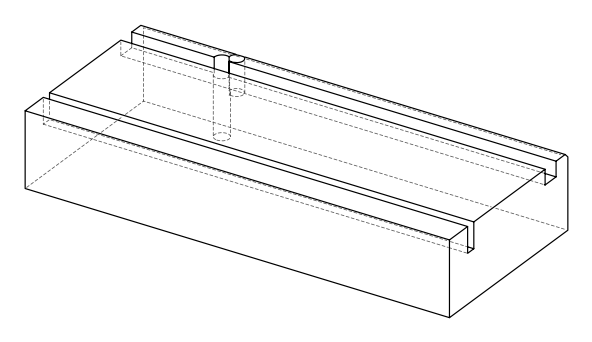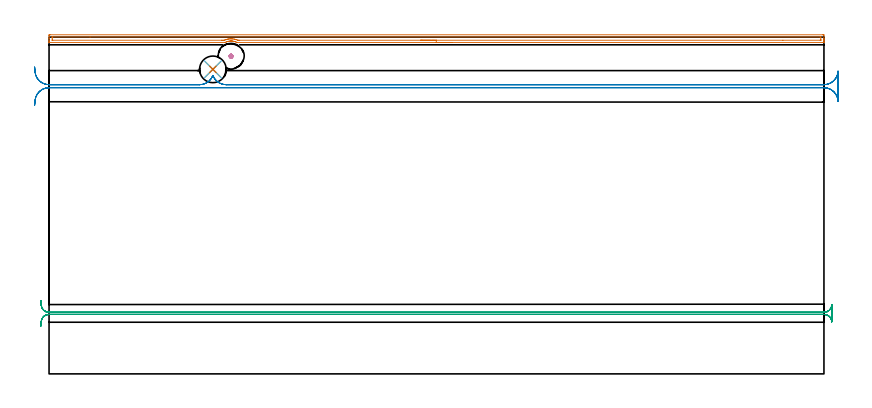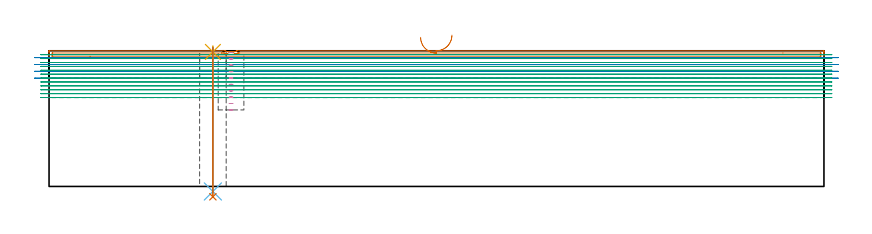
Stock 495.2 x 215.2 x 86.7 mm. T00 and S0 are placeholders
(PLAN: 7 operations, 6 tool changes, 43.1 min)
(1 AREA_MILL | FG_CHAMFER_SURFACE | UGT0205_001 | 8.11 min | 5945 mm3)
(2 MILL_RECTANGULAR_SLOT | SLOT_RECTANGULAR | UGT0201_100 | Follow Part, ap 4.5, ae 75% | 8.66 min | 173888 mm3)
(3 MILL_RECTANGULAR_SLOT_1 | SLOT_RECTANGULAR_1 | NXT0201_013 | Follow Part, ap 2.5, ae 75% | 25.05 min | 167234 mm3)
(4 MILL_BLIND_HOLE_FROM_SOLID_MATERIAL | STEP1POCKET | UGT0201_132 | Spiral | 0.46 min | 7947 mm3)
(5 SPOT_DRILL | STEP1HOLE | NXT0321_9005460120000 | 0.03 min | 0 mm3)
(6 DRILL_THROUGH_HOLE_INTO_CENTER | STEP1HOLE | NXT0301_065 | 0.37 min | 4740 mm3)
(7 DRILL_TO_ENLARGE_THROUGH_HOLE | STEP1HOLE | UGT0301_044 | 0.38 min | 11347 mm3)
(TOOL UGT0205_001 | Chamfer Mill 20 x 3 x 45 deg. | D20 FL50 Z2)
(TOOL UGT0201_100 | End Mill 18 mm | D18 FL22 Z2)
(TOOL NXT0201_013 | ENDMILL 10mm | D10 FL30 Z4)
(TOOL UGT0201_132 | Carbide End Mill 14.0 | D14 FL30 Z4)
(TOOL NXT0321_9005460120000 | NC Spot Drill, 142deg, 12mm, Carbide, Uncoated | D12 PA142 FL30 Z2)
(TOOL NXT0301_065 | Carbide Drill 9.4mm [860.1-0940-075A1-MM 2214] | D9.4 PA140 FL98 Z2)
(TOOL UGT0301_044 | Twist Drill 17 mm | D17 PA118 FL125 Z2)
(OP 1 AREA_MILL)
G17 G21 G94 G90
T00 M6
G54
G17 G0 G90 X257.461 Y211.8 S1061 M3
G43 Z96.7 H0
G94 G1 X257.423 Z95.828 F250.
X257.309 Z94.963
X257.12 Z94.112
X256.858 Z93.28
X256.524 Z92.474
X256.121 Z91.7
X255.653 Z90.964
X255.122 Z90.272
X254.532 Z89.629
X253.889 Z89.04
X253.197 Z88.508
X252.461 Z88.04
X251.687 Z87.637
X250.881 Z87.303
X250.049 Z87.041
X249.198 Z86.852
X248.333 Z86.738
X247.461 Z86.7
X120.312
X120.025 Y211.804 Z86.689
X119.912 Y211.858 Z86.637
X119.838 Y211.891 Z86.606
X119.468 Y212.056 Z86.444
X119.024 Y212.223 Z86.273
X118.575 Y212.369 Z86.129
X118.13 Y212.484 Z86.014
X118.079 Y212.494 Z86.003
X117.682 Y212.575 Z85.924
X117.237 Y212.638 Z85.857
X117.035 Y212.657 Z85.841
X116.939 Y212.664 Z85.832
X116.79 Y212.675 Z85.816
X116.739 Y212.676 Z85.813
X116.55 Y212.682 Z85.807
X116.522 Y212.683 Z85.806
X116.449 Y212.688
X116.367 Y212.69 Z85.802
X116.343 Y212.691
X116.316 Y212.69
X116.276 Y212.689 Z85.801
X116.126 Y212.686 Z85.808
X115.897 Y212.68 Z85.814
X115.846 Y212.676 Z85.817
X115.778 Y212.671 Z85.823
X115.45 Y212.647 Z85.852
X115.069 Y212.597 Z85.902
X115.004 Y212.588 Z85.911
X114.556 Y212.503 Z85.994
X114.111 Y212.395 Z86.104
X113.662 Y212.256 Z86.243
X113.218 Y212.09 Z86.409
X112.691 Y211.858 Z86.637
X112.562 Y211.804 Z86.69
X112.273 Y211.8 Z86.7
X0.17
X0.01 Y211.803 Z86.688
X0.002 Y211.904 Z86.588
X0. Y212.011 Z86.488
Y212.285 Z86.214
Y212.946 Z85.548
Y214.146 Z84.351
Y214.685 Z83.809
Y216.153 Z82.342
X0.003 Y216.423 Z82.073
X0.01 Y216.694 Z81.802
X0.333 Y216.698 Z81.8
X0.617 Y216.7
X494.583
X494.867 Y216.698
X495.19 Y216.693 Z81.803
X495.2 Y216.423 Z82.073
Y214.685 Z83.809
Y214.146 Z84.35
Y213.815 Z84.68
Y213.277 Z85.219
Y212.946 Z85.548
Y212.285 Z86.214
Y212.011 Z86.488
X495.198 Y211.904 Z86.588
X495.19 Y211.803 Z86.688
X495.03 Y211.8 Z86.7
X247.461
Y213.214 Z85.286
X121.823
X121.205 Y213.215 Z85.285
X120.927 Y213.217 Z85.283
X120.624 Y213.221 Z85.279
X120.312 Y213.335 Z85.165
X119.678 Y213.563 Z84.937
X119.419 Y213.645 Z84.855
X118.796 Y213.815 Z84.685
X118.525 Y213.874 Z84.626
X118.45 Y213.889 Z84.611
X117.632 Y214.019 Z84.481
X117.397 Y214.044 Z84.456
X116.739 Y214.09 Z84.41
X116.446 Y214.1 Z84.4
X115.846 Y214.09 Z84.41
X115.58 Y214.074 Z84.426
X114.952 Y214.014 Z84.486
X114.773 Y213.99 Z84.51
X114.059 Y213.871 Z84.629
X114.011 Y213.862 Z84.638
X113.803 Y213.815 Z84.685
X113.299 Y213.686 Z84.814
X113.262 Y213.675 Z84.825
X113.218 Y213.662 Z84.838
X113.166 Y213.645 Z84.855
X112.634 Y213.464 Z85.036
X112.273 Y213.331 Z85.169
X111.988 Y213.224 Z85.276
X111.379 Y213.217 Z85.283
X111.103 Y213.215 Z85.285
X110.486 Y213.214 Z85.286
X110.211
X2.403 Y213.215 Z85.285
X2.126 Y213.216 Z85.284
X2.044 Y213.219 Z85.281
X2.011 Y213.221 Z85.279
X2.009 Y213.239 Z85.261
X2.002 Y213.336 Z85.164
X2. Y214.685 Z83.815
Y215.076 Z83.424
X2.003 Y215.207 Z83.293
X2.006 Y215.254 Z83.246
X2.01 Y215.277 Z83.223
X2.019 Y215.279 Z83.221
X2.094 Y215.282 Z83.218
X2.403 Y215.285 Z83.215
X26.213 Y215.286 Z83.214
X492.797 Y215.285 Z83.215
X493.074 Y215.284 Z83.216
X493.156 Y215.281 Z83.219
X493.189 Y215.279 Z83.221
X493.191 Y215.261 Z83.239
X493.198 Y215.164 Z83.336
X493.2 Y213.815 Z84.685
Y213.424 Z85.076
X493.197 Y213.293 Z85.207
X493.194 Y213.246 Z85.254
X493.19 Y213.223 Z85.277
X493.181 Y213.221 Z85.279
X493.106 Y213.218 Z85.282
X492.797 Y213.215 Z85.285
X468.987 Y213.214 Z85.286
X247.461
X246.59 Z85.324
X245.725 Z85.438
X244.873 Z85.627
X244.041 Z85.889
X243.235 Z86.223
X242.461 Z86.626
X241.725 Z87.094
X241.033 Z87.625
X240.39 Z88.215
X239.801 Z88.858
X239.27 Z89.55
X238.801 Z90.286
X238.398 Z91.06
X238.064 Z91.866
X237.802 Z92.698
X237.613 Z93.549
X237.499 Z94.414
X237.461 Z95.286
G0 Z96.7
M5
M2
(OP 2 MILL_RECTANGULAR_SLOT)
G17 G21 G94 G90
T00 M6
G54
G17 G0 G90 X-9.215 Y171.644 S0 M3
G43 Z96.7 H0
Z82.325
G94 G1 X-8.97 Y174.634 F250.
G2 X0. Y182.9 R9. F500.
G1 X495.2
G2 X504.19 Y174.324 R9.
G1 X504.2
Y193.376
X504.19
G2 X495.2 Y184.8 R9.
G1 X113.162
G2 X104.7 Y190.736 R9.
X96.238 Y184.8 R9.
G1 X0.
G2 X-8.97 Y193.066 R9.
G1 X-9.215 Y196.056 F250.
G0 Y171.644 Z77.95
G1 X-8.97 Y174.634
G2 X0. Y182.9 R9. F500.
G1 X495.2
G2 X504.19 Y174.324 R9.
G1 X504.2
Y193.376
X504.19
G2 X495.2 Y184.8 R9.
G1 X113.162
G2 X104.7 Y190.736 R9.
X96.238 Y184.8 R9.
G1 X0.
G2 X-8.97 Y193.066 R9.
G1 X-9.215 Y196.056 F250.
G0 Y171.644 Z73.575
G1 X-8.97 Y174.634
G2 X0. Y182.9 R9. F500.
G1 X495.2
G2 X504.19 Y174.324 R9.
G1 X504.2
Y193.376
X504.19
G2 X495.2 Y184.8 R9.
G1 X113.162
G2 X104.7 Y190.736 R9.
X96.238 Y184.8 R9.
G1 X0.
G2 X-8.97 Y193.066 R9.
G1 X-9.215 Y196.056 F250.
G0 Y171.644 Z69.2
G1 X-8.97 Y174.634
G2 X0. Y182.9 R9. F500.
G1 X495.2
G2 X504.19 Y174.324 R9.
G1 X504.2
Y193.376
X504.19
G2 X495.2 Y184.8 R9.
G1 X113.162
G2 X104.7 Y190.736 R9.
X96.238 Y184.8 R9.
G1 X0.
G2 X-8.97 Y193.066 R9.
G1 X-9.215 Y196.056 F250.
G0 Z96.7
M5
M2
(OP 3 MILL_RECTANGULAR_SLOT_1)
G17 G21 G94 G90
T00 M6
G54
G17 G0 G90 X-5.298 Y30.565 S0 M3
G43 Z96.7 H0
Z84.208
G94 G1 X-4.97 Y33.547 F250.
G2 X0. Y38. R5. F500.
G1 X495.2
G2 X500.19 Y33.316 R5.
G1 X500.2
Y43.984
X500.19
G2 X495.2 Y39.3 R5.
G1 X0.
G2 X-4.97 Y43.753 R5.
G1 X-5.298 Y46.735 F250.
G0 Y30.565 Z81.717
G1 X-4.97 Y33.547
G2 X0. Y38. R5. F500.
G1 X495.2
G2 X500.19 Y33.316 R5.
G1 X500.2
Y43.984
X500.19
G2 X495.2 Y39.3 R5.
G1 X0.
G2 X-4.97 Y43.753 R5.
G1 X-5.298 Y46.735 F250.
G0 Y30.565 Z79.225
G1 X-4.97 Y33.547
G2 X0. Y38. R5. F500.
G1 X495.2
G2 X500.19 Y33.316 R5.
G1 X500.2
Y43.984
X500.19
G2 X495.2 Y39.3 R5.
G1 X0.
G2 X-4.97 Y43.753 R5.
G1 X-5.298 Y46.735 F250.
G0 Y30.565 Z76.733
G1 X-4.97 Y33.547
G2 X0. Y38. R5. F500.
G1 X495.2
G2 X500.19 Y33.316 R5.
G1 X500.2
Y43.984
X500.19
G2 X495.2 Y39.3 R5.
G1 X0.
G2 X-4.97 Y43.753 R5.
G1 X-5.298 Y46.735 F250.
G0 Y30.565 Z74.242
G1 X-4.97 Y33.547
G2 X0. Y38. R5. F500.
G1 X495.2
G2 X500.19 Y33.316 R5.
G1 X500.2
Y43.984
X500.19
G2 X495.2 Y39.3 R5.
G1 X0.
G2 X-4.97 Y43.753 R5.
G1 X-5.298 Y46.735 F250.
G0 Y30.565 Z71.75
G1 X-4.97 Y33.547
G2 X0. Y38. R5. F500.
G1 X495.2
G2 X500.19 Y33.316 R5.
G1 X500.2
Y43.984
X500.19
G2 X495.2 Y39.3 R5.
G1 X0.
G2 X-4.97 Y43.753 R5.
G1 X-5.298 Y46.735 F250.
G0 Y30.565 Z69.258
G1 X-4.97 Y33.547
G2 X0. Y38. R5. F500.
G1 X495.2
G2 X500.19 Y33.316 R5.
G1 X500.2
Y43.984
X500.19
G2 X495.2 Y39.3 R5.
G1 X0.
G2 X-4.97 Y43.753 R5.
G1 X-5.298 Y46.735 F250.
G0 Y30.565 Z66.767
G1 X-4.97 Y33.547
G2 X0. Y38. R5. F500.
G1 X495.2
G2 X500.19 Y33.316 R5.
G1 X500.2
Y43.984
X500.19
G2 X495.2 Y39.3 R5.
G1 X0.
G2 X-4.97 Y43.753 R5.
G1 X-5.298 Y46.735 F250.
G0 Y30.565 Z64.275
G1 X-4.97 Y33.547
G2 X0. Y38. R5. F500.
G1 X495.2
G2 X500.19 Y33.316 R5.
G1 X500.2
Y43.984
X500.19
G2 X495.2 Y39.3 R5.
G1 X0.
G2 X-4.97 Y43.753 R5.
G1 X-5.298 Y46.735 F250.
G0 Y30.565 Z61.783
G1 X-4.97 Y33.547
G2 X0. Y38. R5. F500.
G1 X495.2
G2 X500.19 Y33.316 R5.
G1 X500.2
Y43.984
X500.19
G2 X495.2 Y39.3 R5.
G1 X0.
G2 X-4.97 Y43.753 R5.
G1 X-5.298 Y46.735 F250.
G0 Y30.565 Z59.292
G1 X-4.97 Y33.547
G2 X0. Y38. R5. F500.
G1 X495.2
G2 X500.19 Y33.316 R5.
G1 X500.2
Y43.984
X500.19
G2 X495.2 Y39.3 R5.
G1 X0.
G2 X-4.97 Y43.753 R5.
G1 X-5.298 Y46.735 F250.
G0 Y30.565 Z56.8
G1 X-4.97 Y33.547
G2 X0. Y38. R5. F500.
G1 X495.2
G2 X500.19 Y33.316 R5.
G1 X500.2
Y43.984
X500.19
G2 X495.2 Y39.3 R5.
G1 X0.
G2 X-4.97 Y43.753 R5.
G1 X-5.298 Y46.735 F250.
G0 Z96.7
M5
M2
(OP 4 MILL_BLIND_HOLE_FROM_SOLID_MATERIAL)
G17 G21 G94 G90
T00 M6
G54
G17 G0 G90 X116.3 Y203. S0 M3
G43 Z96.7 H0
Z85.62
G94 G3 X116.9 Y203.6 R0.6 F250.
X116.3 Y204.2 R0.6
X115.1 Y203. R1.2
X116.3 Y204.2 R-1.2
X115.7 Y203.6 R0.6
X116.3 Y203. R0.6
G0 Z81.54
G3 X116.9 Y203.6 R0.6
X116.3 Y204.2 R0.6
X115.1 Y203. R1.2
X116.3 Y204.2 R-1.2
X115.7 Y203.6 R0.6
X116.3 Y203. R0.6
G0 Z77.46
G3 X116.9 Y203.6 R0.6
X116.3 Y204.2 R0.6
X115.1 Y203. R1.2
X116.3 Y204.2 R-1.2
X115.7 Y203.6 R0.6
X116.3 Y203. R0.6
G0 Z73.38
G3 X116.9 Y203.6 R0.6
X116.3 Y204.2 R0.6
X115.1 Y203. R1.2
X116.3 Y204.2 R-1.2
X115.7 Y203.6 R0.6
X116.3 Y203. R0.6
G0 Z69.3
G3 X116.9 Y203.6 R0.6
X116.3 Y204.2 R0.6
X115.1 Y203. R1.2
X116.3 Y204.2 R-1.2
X115.7 Y203.6 R0.6
X116.3 Y203. R0.6
G0 Z65.22
G3 X116.9 Y203.6 R0.6
X116.3 Y204.2 R0.6
X115.1 Y203. R1.2
X116.3 Y204.2 R-1.2
X115.7 Y203.6 R0.6
X116.3 Y203. R0.6
G0 Z61.14
G3 X116.9 Y203.6 R0.6
X116.3 Y204.2 R0.6
X115.1 Y203. R1.2
X116.3 Y204.2 R-1.2
X115.7 Y203.6 R0.6
X116.3 Y203. R0.6
G0 Z57.06
G3 X116.9 Y203.6 R0.6
X116.3 Y204.2 R0.6
X115.1 Y203. R1.2
X116.3 Y204.2 R-1.2
X115.7 Y203.6 R0.6
X116.3 Y203. R0.6
G0 Z52.98
G3 X116.9 Y203.6 R0.6
X116.3 Y204.2 R0.6
X115.1 Y203. R1.2
X116.3 Y204.2 R-1.2
X115.7 Y203.6 R0.6
X116.3 Y203. R0.6
G0 Z48.9
G3 X116.9 Y203.6 R0.6
X116.3 Y204.2 R0.6
X115.1 Y203. R1.2
X116.3 Y204.2 R-1.2
X115.7 Y203.6 R0.6
X116.3 Y203. R0.6
G0 Z96.7
M5
M2
(OP 5 SPOT_DRILL)
G17 G21 G94 G90
T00 M6
G54
G17 G0 G90 X104.7 Y194.6 S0 M3
G43 Z96.7 H0
G94 G81 G98 Z85.968 F250. R89.7
G80
M5
M2
(OP 6 DRILL_THROUGH_HOLE_INTO_CENTER)
G17 G21 G94 G90
T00 M6
G54
G17 G0 G90 X104.7 Y194.6 S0 M3
G43 Z96.7 H1
G94 G73 G98 Z-3.211 F250. Q8.991 R88.7
G80
M5
M2
(OP 7 DRILL_TO_ENLARGE_THROUGH_HOLE)
G17 G21 G94 G90
T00 M6
G54
G17 G0 G90 X104.7 Y194.6 S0 M3
G43 Z96.7 H0
G94 G73 G98 Z-6.607 F250. Q15.551 R88.7
G80
M5
M2
